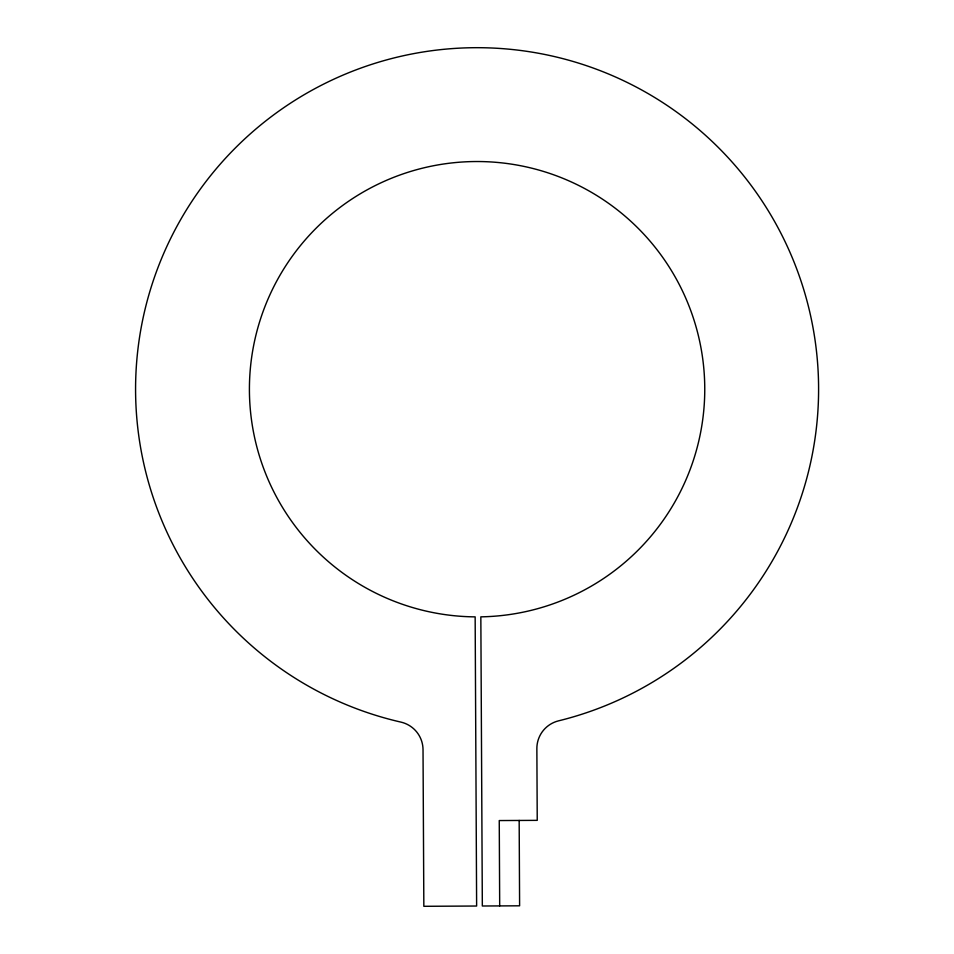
<?xml version="1.0" encoding="UTF-8"?>
<svg xmlns="http://www.w3.org/2000/svg" width="954" height="954" viewBox="0 0 954 954"><rect width="100%" height="100%" fill="white"/><g stroke="black" fill="none" stroke-linecap="round" stroke-linejoin="round"><path stroke-width="1.43" d="M519.167 820.452L519.608 905.811L482.33 906.002L480.84 616.844A227.672 227.672 0 0 0 673.321 273.762A227.672 227.672 0 0 0 279.939 275.324A227.672 227.672 0 0 0 475.152 616.868L476.63 906.026L423.838 906.3L423.027 749.701A28.465 28.465 0 0 0 400.918 722.106A341.508 341.508 0 0 1 193.936 198.265A341.508 341.508 0 0 1 757.166 193.793A341.508 341.508 0 0 1 558.531 720.854A28.465 28.465 0 0 0 536.863 748.64L537.233 820.357L499.252 820.559L499.693 905.906"/></g></svg>
